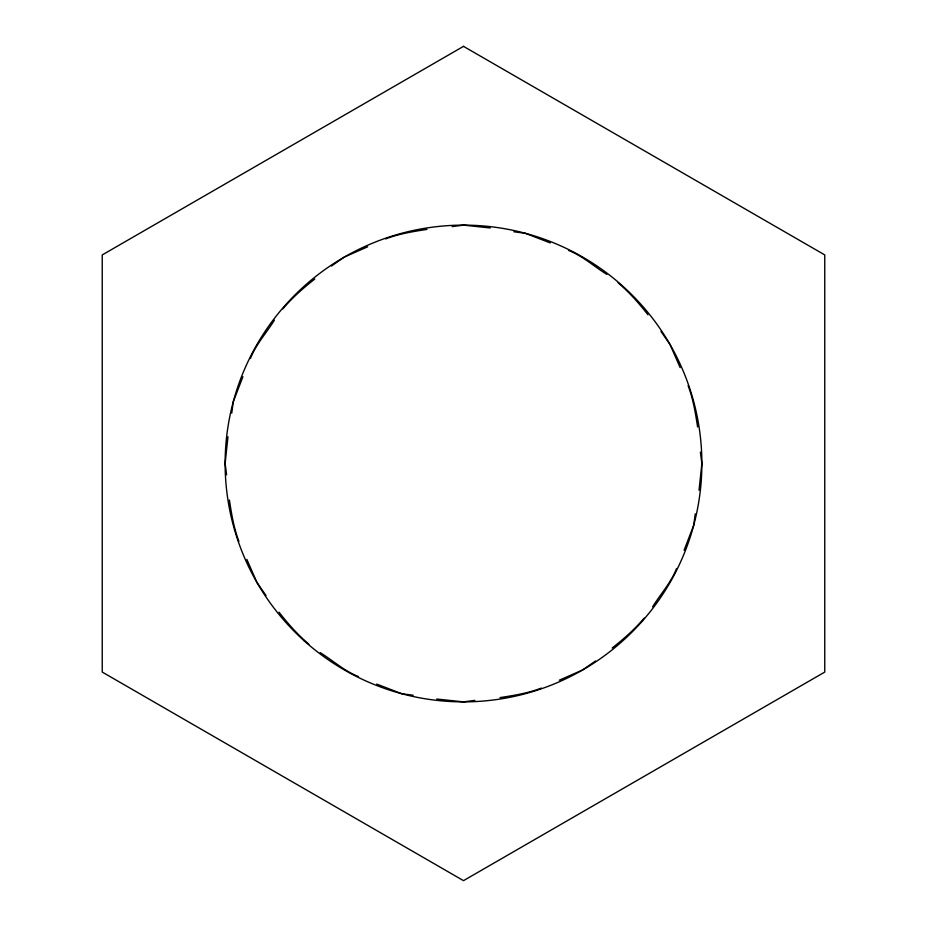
<?xml version="1.0" encoding="UTF-8"?>
<svg xmlns="http://www.w3.org/2000/svg" width="927" height="927" viewBox="0 0 927 927"><rect width="100%" height="100%" fill="white"/><g stroke="black" fill="none" stroke-linecap="round" stroke-linejoin="round"><path stroke-width="1.39" d="M227.961 436.779L225.134 463.5L226.617 474.821M699.039 490.221L701.866 463.5L700.383 452.179M231.762 413.129L233.256 401.808L242.909 376.733M695.238 513.871L693.744 525.192L684.091 550.267M250.417 358.494C256.003 344.253 266.373 333.106 274.38 320.186M652.62 606.814C660.627 593.894 670.997 582.747 676.583 568.506M282.77 308.876C292.376 297.683 303.129 288.112 314.809 279.027M612.191 647.973C623.871 638.888 634.624 629.317 644.23 618.124M331.472 266.026L344.311 257.069L367.625 246.825M559.375 680.175L582.689 669.931L595.528 660.974M385.69 238.899C399.039 233.789 412.839 231.576 426.976 229.398M500.024 697.602C514.161 695.424 527.961 693.211 541.31 688.101M452.179 226.617L463.5 225.134L490.221 227.961M474.821 700.383L463.5 701.866L436.779 699.039M513.871 231.762L525.192 233.256L550.267 242.909M413.129 695.238L401.808 693.744L376.733 684.091M568.506 250.417C582.747 256.003 593.894 266.373 606.814 274.38M320.186 652.62C333.106 660.627 344.253 670.997 358.494 676.583M618.124 282.77C629.317 292.376 638.888 303.129 647.973 314.809M279.027 612.191C288.112 623.871 297.683 634.624 308.876 644.23M660.974 331.472L669.931 344.311L680.175 367.625M246.825 559.375L257.069 582.689L266.026 595.528M688.101 385.69C693.211 399.039 695.424 412.839 697.602 426.976M229.398 500.024C231.576 514.161 233.789 527.961 238.899 541.31M463.5 46.35L102.237 254.925L102.237 672.075L463.5 880.65L824.763 672.075L824.763 254.925L463.5 46.35M304.149 640.777A238.366 238.366 0 0 0 696.698 512.874A238.366 238.366 0 0 0 389.653 236.86A238.366 238.366 0 0 0 304.149 640.777"/></g></svg>
